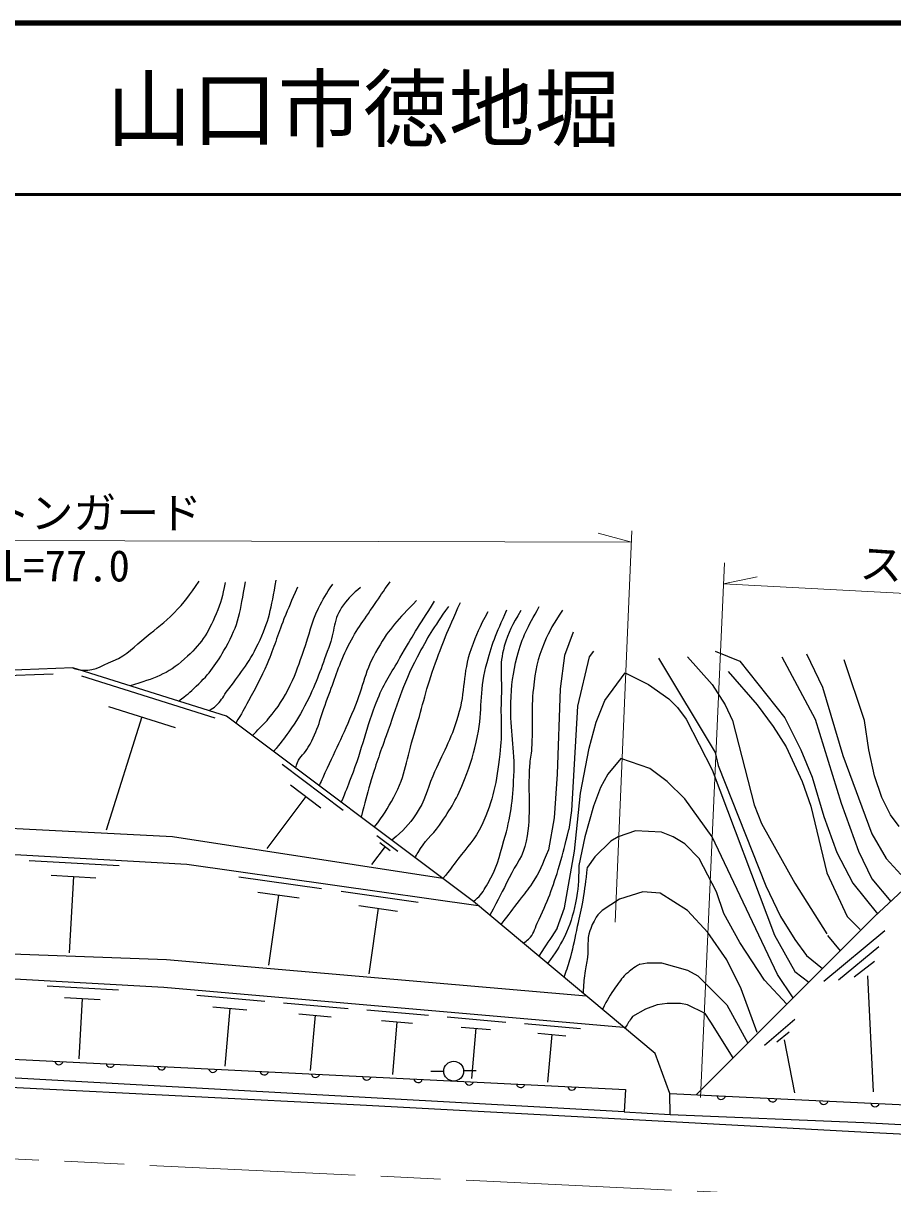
# Model space of a CAD drawing. Units: millimetres, scale not verified. Extents: x 40000 to 680000, y 20000 to 380000.
# Drawn here: x 400172 to 450966, y 312231 to 380000 of the extents above; entities that cross this region are included whole.
import ezdxf
from ezdxf.enums import TextEntityAlignment as Align

# ---------------------------------------------------------------- set-up
doc = ezdxf.new("R2010")
doc.units = ezdxf.units.MM
doc.header["$LTSCALE"] = 1000
doc.linetypes.add('CHAIN', pattern=[18.5, 12, -1.5, 3.5, -1.5])
for name, color, linetype, lineweight in [('M-BGD', 7, 'Continuous', 25), ('M-BMK', 2, 'CHAIN', 13), ('M-STR-HTXT', 7, 'Continuous', 13), ('M-TTL', 2, 'Continuous', 140), ('M-TTL-LINE', 7, 'Continuous', 50)]:
    doc.layers.add(name, color=color, linetype=linetype, lineweight=lineweight)
doc.layers.add('M-TTL-TXT', color=7, linetype='Continuous')
doc.styles.add('ＭＳ ゴシック', font='')
doc.styles.get('ＭＳ ゴシック').set_extended_font_data('MS Gothic')

msp = doc.modelspace()

# ---------------------------------------------------------------- linework, layer by layer
at = {"layer": 'M-BGD'}
for p, q in [((432292, 344438), (431784, 343084)), ((431784, 343084), (431530, 341136)), ((433223, 342999), (432546, 340120)), ((433477, 343338), (433223, 342999)), ((437287, 342914), (440589, 337411)), ((438981, 342999), (440420, 341390)), ((440589, 343338), (442029, 342745)), ((444484, 342999), (446431, 339358)), ((445923, 343168), (446855, 341221)), ((442029, 342745), (444653, 339443)), ((449310, 339274), (448125, 342830)), ((393315, 341683), (401914, 342017)), ((403578, 341888), (411359, 339439)), ((434155, 340459), (435340, 342068)), ((435340, 342068), (436695, 341390)), ((441351, 342152), (443045, 340205)), ((431530, 341136), (431361, 336141)), ((436695, 341390), (437880, 340544)), ((440420, 341390), (441182, 340205)), ((446855, 341221), (448040, 337242)), ((433647, 339189), (434155, 340459)), ((437880, 340544), (438388, 340036)), ((441182, 340205), (441605, 339274)), ((443045, 340205), (443976, 338935)), ((405156, 340108), (409047, 338884)), ((432546, 340120), (432207, 334024)), ((438388, 340036), (438896, 339358)), ((407101, 339496), (405020, 332883)), ((433223, 337665), (433647, 339189)), ((438896, 339358), (440420, 336395)), ((441605, 339274), (442875, 334363)), ((443976, 338935), (444738, 337750)), ((444653, 339443), (445585, 337580)), ((446431, 339358), (447955, 334448)), ((449564, 337580), (449310, 339274)), ((432715, 335040), (433223, 337665)), ((444738, 337750), (445669, 335718)), ((445585, 337580), (446262, 335972)), ((449903, 336056), (449564, 337580)), ((435086, 337072), (434324, 336141)), ((436779, 336480), (435086, 337072)), ((440589, 337411), (440759, 336649)), ((448040, 337242), (449733, 332670)), ((415290, 336729), (418861, 334048)), ((431361, 336141), (431191, 333601)), ((434324, 336141), (433901, 335379)), ((437795, 335718), (436779, 336480)), ((440420, 336395), (444061, 326743)), ((440759, 336649), (443553, 329622)), ((415781, 335523), (417566, 334183)), ((438811, 334702), (437795, 335718)), ((445669, 335718), (446177, 334278)), ((446262, 335972), (446939, 333686)), ((450326, 334786), (449903, 336056)), ((416673, 334853), (414395, 331818)), ((432377, 331654), (432715, 335040)), ((433901, 335379), (433477, 334278)), ((450834, 333770), (450326, 334786)), ((433477, 334278), (432969, 332500)), ((440420, 332500), (438811, 334702)), ((442875, 334363), (443299, 333262)), ((446177, 334278), (447109, 330384)), ((447955, 334448), (448971, 331654)), ((431191, 333601), (430853, 331738)), ((432207, 334024), (432038, 332924)), ((446939, 333686), (447701, 331569)), ((451342, 333093), (450834, 333770)), ((435933, 332839), (434917, 332500)), ((437457, 332754), (435933, 332839)), ((438134, 332500), (437457, 332754)), ((443299, 333262), (445246, 329791)), ((420828, 332572), (422064, 331644)), ((420997, 332154), (421616, 331690)), ((432969, 332500), (432631, 330807)), ((434493, 332246), (433562, 331315)), ((434917, 332500), (434493, 332246)), ((438811, 332077), (438134, 332500)), ((439658, 331230), (438811, 332077)), ((444230, 324457), (440420, 332500)), ((449733, 332670), (450580, 331230)), ((421307, 331922), (420518, 330871)), ((431784, 328352), (432377, 331654)), ((447701, 331569), (448633, 329791)), ((448971, 331654), (449733, 330045)), ((400530, 331104), (405775, 330809)), ((433562, 331315), (433139, 330722)), ((440674, 329283), (439658, 331230)), ((450580, 331230), (451427, 330299)), ((401797, 330243), (404420, 330096)), ((403109, 330170), (402858, 325711)), ((412769, 330155), (417593, 329473)), ((447109, 330384), (448294, 327844)), ((449733, 330045), (450844, 328712)), ((443553, 329622), (444399, 327844)), ((445246, 329791), (447109, 326828)), ((448633, 329791), (450069, 327997)), ((452104, 329876), (449903, 327844)), ((413873, 329261), (416284, 328920)), ((415078, 329090), (414499, 324990)), ((418741, 329311), (423248, 328674)), ((435001, 328860), (433985, 328182)), ((436356, 329283), (435001, 328860)), ((437372, 329198), (436356, 329283)), ((438981, 328182), (437372, 329198)), ((441097, 328013), (440674, 329283)), ((419773, 328475), (422026, 328157)), ((420899, 328316), (420358, 324485)), ((431361, 327166), (431784, 328352)), ((433985, 328182), (433731, 327928)), ((440166, 326912), (438981, 328182)), ((442029, 326320), (441097, 328013)), ((449903, 327844), (439483, 317424)), ((444399, 327844), (445246, 326489)), ((448294, 327844), (449056, 327082)), ((441267, 325304), (440166, 326912)), ((444061, 326743), (445246, 324626)), ((450495, 326997), (446939, 324034)), ((447146, 326738), (447886, 325827)), ((443468, 324118), (442029, 326320)), ((445246, 326489), (445923, 325558)), ((450157, 326066), (447786, 324118)), ((442113, 323610), (441267, 325304)), ((445923, 325558), (446864, 324805)), ((436187, 325050), (436610, 325134)), ((436610, 325134), (437457, 325134)), ((437457, 325134), (438981, 324711)), ((438981, 324711), (439573, 324372)), ((445246, 324626), (446068, 324009)), ((449903, 325219), (448717, 324288)), ((439573, 324372), (441267, 322679)), ((444776, 322717), (443468, 324118)), ((445144, 323085), (444230, 324457)), ((449479, 324372), (449818, 317599)), ((401578, 323795), (405732, 323559)), ((443045, 321070), (442113, 323610)), ((402582, 323113), (404659, 322995)), ((403620, 323054), (403420, 319523)), ((410318, 323241), (414286, 322897)), ((415375, 322803), (419159, 322475)), ((437203, 322679), (436525, 322425)), ((437795, 322764), (437203, 322679)), ((438557, 322764), (437795, 322764)), ((438981, 322679), (438557, 322764)), ((439997, 322171), (438981, 322679)), ((441267, 322679), (442501, 320442)), ((411258, 322560), (413243, 322388)), ((412250, 322474), (411958, 319100)), ((416271, 322153), (418164, 321989)), ((417218, 322071), (416939, 318854)), ((420244, 322380), (423851, 322068)), ((424933, 321974), (428369, 321676)), ((436525, 322425), (435763, 322002)), ((440335, 321663), (439997, 322171)), ((421099, 321761), (422902, 321605)), ((422001, 321683), (421735, 318617)), ((425747, 321384), (427465, 321235)), ((426606, 321310), (426353, 318388)), ((429448, 321583), (432720, 321299)), ((441638, 319579), (440335, 321663)), ((445246, 321832), (443468, 320308)), ((430223, 321021), (431859, 320879)), ((431041, 320950), (430800, 318169)), ((444922, 321091), (444199, 320503)), ((444620, 320633), (445231, 317538)), ((423990, 318814), (424728, 318815)), ((425903, 318845), (426635, 318845))]:
    msp.add_line(p, q, dxfattribs=at)
for points in [[(435275, 316429), (437955, 316280), (437943, 317497), (437086, 319832), (426465, 328715), (412049, 339537), (403068, 342363), (392138, 341937), (379037, 336988), (370993, 333770), (367183, 327674)], [(424689, 330048), (408888, 332491), (372459, 334357)], [(370566, 333087), (409724, 330888), (426742, 328483)], [(433071, 323190), (408551, 325302), (367014, 326828)], [(435345, 317744), (435275, 316429), (378244, 319593), (366273, 319488), (357057, 319014), (352862, 318838), (352520, 326075), (353795, 326041)], [(353795, 326041), (354076, 319809), (364728, 320562), (382223, 320371), (435345, 317744)], [(366371, 325221), (398963, 324243), (408382, 323710), (435232, 321382)], [(437984, 315856), (419845, 316823), (399799, 317841), (380680, 318996), (373764, 319101), (367708, 319072), (359867, 318791), (349996, 318107), (343998, 316970)], [(437943, 317497), (471629, 315895), (485806, 314967), (499998, 312835), (508292, 310781), (523695, 305778), (537255, 299775), (547032, 294808)], [(437955, 316280), (449277, 315818), (465869, 314911)], [(465891, 314397), (449453, 315230), (437984, 315856)]]:
    msp.add_lwpolyline(points, dxfattribs=at)
msp.add_circle((425318, 318806), 579, dxfattribs=at)
for centre, start, end in [((402265, 319436), 189.84874, 344.48797), ((405261, 319288), 189.84874, 344.48797), ((408257, 319140), 189.84874, 344.48797), ((411254, 318992), 189.84874, 344.48797), ((414250, 318843), 189.84874, 344.48797), ((417246, 318695), 189.84874, 344.48797), ((420243, 318547), 189.84874, 344.48797), ((423239, 318399), 189.84874, 344.48797), ((426235, 318251), 189.84874, 344.48797), ((429232, 318102), 189.84874, 344.48797), ((432228, 317954), 189.84874, 344.48797), ((440942, 317411), 189.95781, 344.59704), ((443939, 317268), 189.95781, 344.59704), ((446936, 317126), 189.95781, 344.59704), ((449932, 316983), 189.95781, 344.59704)]:
    msp.add_arc(centre, 256, start, end, dxfattribs=at)
for points, knots in [([(403068, 342363), (403193, 342299), (403261, 342293), (403388, 342262), (404189, 342068), (404672, 342460), (405435, 342772), (406293, 343123), (406622, 343600), (407348, 344176), (408003, 344697), (408394, 344967), (408981, 345563), (409631, 346224), (409833, 346528), (410455, 347424)], [0, 0, 0, 0, 1, 1, 1, 2, 2, 2, 3, 3, 3, 4, 4, 4, 5, 5, 5, 5]), ([(411965, 347336), (411817, 346508), (411717, 346198), (411438, 345510), (410967, 344347), (410530, 343715), (409595, 342877), (408564, 341954), (407847, 341757), (406417, 341309)], [0, 0, 0, 0, 1, 1, 1, 2, 2, 2, 3, 3, 3, 3]), ([(409245, 340419), (409743, 340776), (409896, 340920), (410280, 341280), (411090, 342040), (411450, 342579), (412000, 343544), (412773, 344901), (412840, 345643), (413158, 347371)], [0, 0, 0, 0, 1, 1, 1, 2, 2, 2, 3, 3, 3, 3]), ([(411029, 339858), (411224, 339975), (411288, 340027), (411438, 340157), (411727, 340405), (411811, 340621), (412035, 340929), (412812, 341998), (413325, 342563), (413896, 343755), (414548, 345118), (414642, 345782), (414949, 347476)], [0, 0, 0, 0, 1, 1, 1, 2, 2, 2, 3, 3, 3, 4, 4, 4, 4]), ([(416195, 347073), (415803, 346183), (415702, 345944), (415405, 345212), (414995, 344201), (414862, 343595), (414422, 342597), (414041, 341732), (413786, 341267), (413334, 340438), (413053, 339922), (412959, 339751), (412593, 339128)], [0, 0, 0, 0, 1, 1, 1, 2, 2, 2, 3, 3, 3, 4, 4, 4, 4]), ([(413562, 338401), (413664, 338512), (413690, 338541), (413773, 338630), (414057, 338935), (414245, 339080), (414510, 339402), (415087, 340102), (415381, 340532), (415774, 341350), (416143, 342119), (416271, 342585), (416564, 343386), (416913, 344342), (416966, 344936), (417424, 345844), (417710, 346412), (417830, 346628), (418249, 347248)], [0, 0, 0, 0, 1, 1, 1, 2, 2, 2, 3, 3, 3, 4, 4, 4, 5, 5, 5, 6, 6, 6, 6]), ([(419881, 347055), (419396, 346681), (419217, 346482), (418881, 346037), (418261, 345215), (418382, 344509), (418021, 343544), (417551, 342291), (417340, 341563), (416739, 340367), (416383, 339658), (416145, 339277), (415686, 338630), (415357, 338165), (415234, 338003), (414795, 337476)], [0, 0, 0, 0, 1, 1, 1, 2, 2, 2, 3, 3, 3, 4, 4, 4, 5, 5, 5, 5]), ([(416080, 336511), (416120, 336655), (416144, 336702), (416195, 336822), (416363, 337215), (416613, 337346), (416827, 337717), (417427, 338756), (417515, 339459), (417950, 340578), (418385, 341695), (418538, 342359), (419056, 343439), (419578, 344525), (420021, 345053), (420689, 346055), (421039, 346580), (421154, 346753), (421602, 347389)], [0, 0, 0, 0, 1, 1, 1, 2, 2, 2, 3, 3, 3, 4, 4, 4, 5, 5, 5, 6, 6, 6, 6]), ([(423146, 346283), (422022, 345143), (421600, 344698), (420882, 343492), (420117, 342206), (420051, 341310), (419478, 339928), (418822, 338350), (418381, 337498), (417670, 335944), (417586, 335762), (417560, 335705), (417456, 335478)], [0, 0, 0, 0, 1, 1, 1, 2, 2, 2, 3, 3, 3, 4, 4, 4, 4]), ([(418753, 334504), (419045, 335197), (419115, 335390), (419337, 335961), (420020, 337722), (420179, 338790), (420882, 340543), (421279, 341534), (421655, 342019), (422181, 342948), (422925, 344263), (423205, 344683), (424199, 346248)], [0, 0, 0, 0, 1, 1, 1, 2, 2, 2, 3, 3, 3, 4, 4, 4, 4]), ([(425007, 345949), (424088, 344629), (423818, 344185), (423181, 342983), (422279, 341277), (422034, 340198), (421373, 338384), (420982, 337310), (420764, 336707), (420443, 335610), (420219, 334843), (420148, 334584), (419913, 333634)], [0, 0, 0, 0, 1, 1, 1, 2, 2, 2, 3, 3, 3, 4, 4, 4, 4]), ([(420682, 333056), (421255, 333799), (421424, 334089), (421812, 334803), (422535, 336132), (422554, 337045), (423006, 338489), (423480, 340005), (423638, 340888), (424164, 342386), (424694, 343895), (424923, 344408), (425709, 346177)], [0, 0, 0, 0, 1, 1, 1, 2, 2, 2, 3, 3, 3, 4, 4, 4, 4]), ([(427306, 345633), (426797, 344685), (426657, 344342), (426341, 343474), (425803, 341997), (426025, 341029), (425569, 339525), (425139, 338108), (424681, 337391), (424094, 336032), (423723, 335172), (423655, 334612), (423129, 333837), (422667, 333158), (422404, 332905), (421707, 332287)], [0, 0, 0, 0, 1, 1, 1, 2, 2, 2, 3, 3, 3, 4, 4, 4, 5, 5, 5, 5]), ([(423071, 331263), (423138, 331410), (423168, 331453), (423234, 331573), (423617, 332265), (424032, 332519), (424480, 333170), (425156, 334151), (425523, 334729), (425955, 335839), (426330, 336805), (426506, 337367), (426710, 338384), (427021, 339942), (426806, 340882), (427201, 342421), (427545, 343759), (427761, 344276), (428430, 345739)], [0, 0, 0, 0, 1, 1, 1, 2, 2, 2, 3, 3, 3, 4, 4, 4, 5, 5, 5, 6, 6, 6, 6]), ([(429237, 345704), (428711, 344846), (428523, 344478), (428272, 343615), (427949, 342507), (428149, 341818), (428096, 340666), (428037, 339357), (428172, 338613), (428009, 337313), (427800, 335657), (427669, 334680), (426955, 333170), (426551, 332316), (426135, 331944), (425569, 331187), (425232, 330737), (425120, 330589), (424689, 330048)], [0, 0, 0, 0, 1, 1, 1, 2, 2, 2, 3, 3, 3, 4, 4, 4, 5, 5, 5, 6, 6, 6, 6]), ([(426465, 328715), (426574, 328792), (426607, 328827), (426692, 328905), (426996, 329184), (427095, 329410), (427306, 329765), (427842, 330666), (427961, 331269), (428254, 332275), (428669, 333701), (428754, 334549), (428834, 336032), (428923, 337704), (428592, 338642), (428658, 340315), (428700, 341379), (428756, 341987), (429027, 343018), (429343, 344220), (429620, 344680), (430308, 345932)], [0, 0, 0, 0, 1, 1, 1, 2, 2, 2, 3, 3, 3, 4, 4, 4, 5, 5, 5, 6, 6, 6, 7, 7, 7, 7]), ([(431677, 345721), (431123, 344906), (430937, 344598), (430606, 343808), (430198, 342832), (430095, 342226), (429974, 341175), (429818, 339805), (429951, 339023), (429869, 337647), (429845, 337247), (429773, 337028), (429746, 336628), (429632, 334917), (429869, 333927), (429553, 332240), (429383, 331333), (428959, 330928), (428553, 330099), (428130, 329235), (427982, 328958), (427428, 327910)], [0, 0, 0, 0, 1, 1, 1, 2, 2, 2, 3, 3, 3, 4, 4, 4, 5, 5, 5, 6, 6, 6, 7, 7, 7, 7]), ([(429379, 326277), (429528, 326363), (429580, 326413), (429694, 326518), (429998, 326798), (430027, 327073), (430203, 327448), (430805, 328731), (431099, 329477), (431502, 330836), (431741, 331643), (431822, 331933), (432038, 332924)], [0, 0, 0, 0, 1, 1, 1, 2, 2, 2, 3, 3, 3, 4, 4, 4, 4]), ([(430853, 331738), (430473, 330814), (430374, 330490), (429904, 329783), (429634, 329375), (429445, 329172), (429149, 328782), (428730, 328230), (428596, 328057), (428069, 327373)], [0, 0, 0, 0, 1, 1, 1, 2, 2, 2, 3, 3, 3, 3]), ([(432631, 330807), (432611, 329817), (432607, 329473), (432432, 328642), (432264, 327844), (432139, 327391), (431782, 326658), (431467, 326008), (431296, 325765), (430795, 325094)], [0, 0, 0, 0, 1, 1, 1, 2, 2, 2, 3, 3, 3, 3]), ([(431770, 324278), (431967, 324845), (432017, 325007), (432151, 325482), (432346, 326172), (432404, 326572), (432555, 327273), (432683, 327868), (432764, 328200), (432871, 328800), (433004, 329546), (433030, 329802), (433139, 330722)], [0, 0, 0, 0, 1, 1, 1, 2, 2, 2, 3, 3, 3, 4, 4, 4, 4]), ([(433731, 327928), (433486, 327552), (433405, 327388), (433275, 327009), (433077, 326437), (433208, 326066), (433134, 325465), (433089, 325099), (433025, 324900), (432976, 324534), (432915, 324074), (432910, 323913), (432879, 323350)], [0, 0, 0, 0, 1, 1, 1, 2, 2, 2, 3, 3, 3, 4, 4, 4, 4]), ([(436187, 325050), (435803, 324816), (435663, 324732), (435381, 324464), (435106, 324202), (434991, 324016), (434767, 323709), (434419, 323234), (434329, 323030), (434005, 322409)], [0, 0, 0, 0, 1, 1, 1, 2, 2, 2, 3, 3, 3, 3])]:
    msp.add_open_spline(points, degree=3, knots=knots, dxfattribs=at)
for points in [[(431361, 327166), (430826, 326341), (430826, 326341), (430291, 325515)], [(435763, 322002), (435538, 321659), (435538, 321659), (435312, 321316)]]:
    msp.add_open_spline(points, degree=3, dxfattribs=at)
at = {"layer": 'M-BMK'}
msp.add_line((370614, 315053), (470815, 310318), dxfattribs=at)
at = {"layer": 'M-STR-HTXT'}
for p, q in [((435694, 349702), (359799, 349872)), ((435694, 349702), (433763, 350224)), ((435722, 350361), (434747, 327505)), ((441135, 348491), (439743, 317260)), ((441080, 347258), (443037, 347673)), ((441080, 347258), (472179, 345617))]:
    msp.add_line(p, q, dxfattribs=at)
at = {"layer": 'M-TTL'}
msp.add_line((680000, 380000), (40000, 380000), dxfattribs=at)
at = {"layer": 'M-TTL-LINE'}
msp.add_line((40000, 370000), (680000, 370000), dxfattribs=at)

# ---------------------------------------------------------------- texts
at = {"layer": 'M-STR-HTXT', "style": 'ＭＳ ゴシック'}
for s, p in [('ストンガード', (395602, 349941)), ('L=77.0', (398923, 346852))]:
    msp.add_text(s, height=1833, dxfattribs=at).set_placement(p, align=Align.BOTTOM_LEFT)
msp.add_text('ストンガード', height=1833, rotation=355.942, dxfattribs=at).set_placement((448958, 347042), align=Align.BOTTOM_LEFT)
at = {"layer": 'M-TTL-TXT', "style": 'ＭＳ ゴシック'}
msp.add_text('山口市徳地堀', height=3666, dxfattribs=at).set_placement((405024, 375000), align=Align.MIDDLE_LEFT)

doc.saveas('drawing.dxf')
